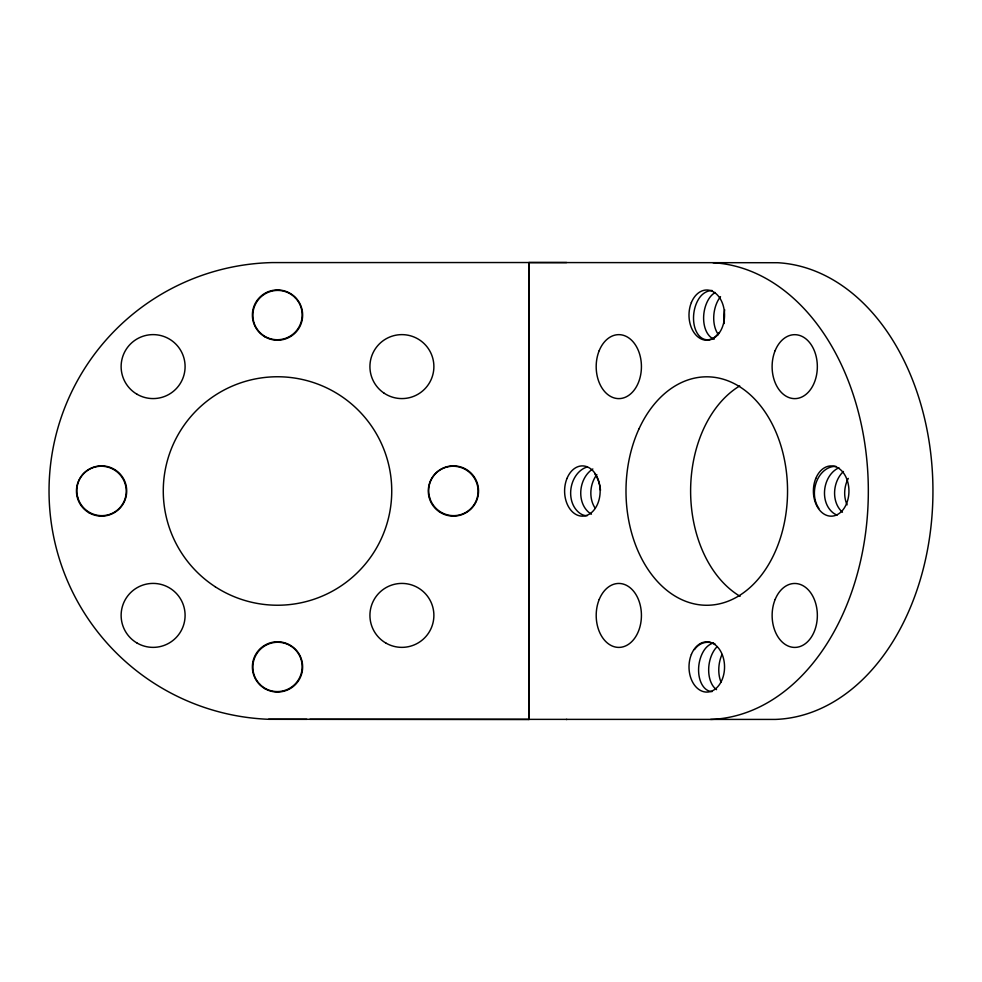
<?xml version="1.0" encoding="UTF-8"?>
<svg xmlns="http://www.w3.org/2000/svg" width="982" height="982" viewBox="0 0 982 982"><rect width="100%" height="100%" fill="white"/><g stroke="black" fill="none" stroke-linecap="round" stroke-linejoin="round"><path stroke-width="1.47" d="M528.795 719.475L528.868 262.55L777.695 262.722A228.475 161.551 90 0 1 932.937 492.792A228.475 161.551 90 0 1 775.24 719.425L309.882 719.315M529.224 262.538L529.089 719.45L268.577 719.29A228.475 228.475 0 0 1 49.039 489.245A228.475 228.475 0 0 1 272.088 262.587L566.651 262.525M268.577 719.29L306.826 719.315M566.221 719.462L566.945 719.462M713.079 262.734A228.475 161.551 90 0 1 868.321 492.804A228.475 161.551 90 0 1 710.612 719.438M740.084 596.32A114.231 80.782 90 0 1 690.616 491.282A114.231 80.782 90 0 1 739.716 385.926M591.434 514.187A24.845 15.602 82.5 0 1 585.223 508.406A24.845 19.174 -80.8 0 1 592.846 468.979M587.236 515.685A24.845 15.602 82.5 0 1 575.133 508.406A24.845 19.174 -80.8 0 1 571.966 484.016A24.845 19.174 -80.8 0 1 587.432 466.916M594.675 473.631A24.845 15.602 82.5 0 1 600.505 490.337M595.325 508.406A24.845 19.174 -80.8 0 1 596.847 474.613M716.529 689.646A24.845 15.602 -82.5 0 1 714.675 649.556A24.845 19.174 80.8 0 1 717.265 646.598M712.024 691.623A24.845 15.602 -82.5 0 1 699.11 676.156A24.845 15.602 -82.5 0 1 704.573 649.568A24.845 19.174 80.8 0 1 713.533 642.903M694.483 649.568A24.845 19.174 80.8 0 1 715.362 644.266M721.021 682.146A24.845 15.602 -82.5 0 1 722.003 654.466M837.13 515.096A24.845 15.602 82.5 0 1 828.968 508.43A24.845 19.174 -80.8 0 1 838.886 467.788M818.878 508.43A24.845 19.174 -80.8 0 1 816.729 481.131A24.845 19.174 -80.8 0 1 836.013 466.389M847.11 504.834A24.845 19.174 -80.8 0 1 848.288 478.394M843.452 471.483A24.845 19.174 -80.8 0 0 839.07 508.43A24.845 15.602 82.5 0 0 842.446 512.236M714.172 339.207A24.845 15.602 -82.5 0 1 703.824 322.108A24.845 15.602 -82.5 0 1 709.605 297.718A24.845 19.174 80.8 0 1 715.227 292.501M719.069 332.505A24.845 15.602 -82.5 0 1 696.901 332.628A24.845 15.602 -82.5 0 1 699.515 297.718A24.845 19.174 80.8 0 1 712.011 290.451M724.213 323.544A24.845 15.602 -82.5 0 1 724.691 309.809M718.419 334.666A24.845 15.602 -82.5 0 1 719.708 297.718A24.845 19.174 80.8 0 1 720.518 296.65M215.267 586.782A114.231 114.231 0 0 0 391.585 497.002A114.231 114.231 0 0 0 225.664 389.203A114.231 114.231 0 0 0 215.267 586.782M264.944 336.838A25.127 25.127 0 0 0 302.64 315.075A25.127 25.127 0 0 0 264.944 293.311A25.127 25.127 0 0 0 264.944 336.838M89.018 512.764A25.127 25.127 0 0 0 126.715 491A25.127 25.127 0 0 0 89.018 469.236A25.127 25.127 0 0 0 89.018 512.764M264.944 688.677A25.127 25.127 0 0 0 302.64 666.913A25.127 25.127 0 0 0 264.944 645.149A25.127 25.127 0 0 0 264.944 688.677M439.519 511.929A25.127 25.127 0 0 0 478.504 492.571A25.127 25.127 0 0 0 442.256 468.488A25.127 25.127 0 0 0 439.519 511.929M137.112 394.298A31.989 31.989 0 0 0 185.095 366.605A31.989 31.989 0 0 0 137.112 338.9A31.989 31.989 0 0 0 137.112 394.298M137.112 643.087A31.989 31.989 0 0 0 185.095 615.395A31.989 31.989 0 0 0 137.112 587.69A31.989 31.989 0 0 0 137.112 643.087M385.914 643.087A31.989 31.989 0 0 0 433.884 615.395A31.989 31.989 0 0 0 385.914 587.69A31.989 31.989 0 0 0 385.914 643.087M384.195 393.242A31.989 31.989 0 0 0 433.823 368.606A31.989 31.989 0 0 0 387.681 337.955A31.989 31.989 0 0 0 384.195 393.242M566.982 478.455A25.127 17.774 90 0 0 582.375 516.151A25.127 17.774 90 0 0 597.768 478.455A25.127 17.774 90 0 0 566.982 478.455M775.154 599.45A31.989 22.623 90 0 0 794.745 647.42A31.989 22.623 90 0 0 814.323 599.45A31.989 22.623 90 0 0 775.154 599.45M639.037 428.79A114.231 80.782 90 0 0 702.535 605.108A114.231 80.782 90 0 0 778.751 439.2A114.231 80.782 90 0 0 639.037 428.79M599.216 350.635A31.989 22.623 90 0 0 618.807 398.618A31.989 22.623 90 0 0 638.398 350.635A31.989 22.623 90 0 0 599.216 350.635M775.142 350.648A31.989 22.623 90 0 0 794.733 398.631A31.989 22.623 90 0 0 814.311 350.66A31.989 22.623 90 0 0 775.142 350.648M599.229 599.425A31.989 22.623 90 0 0 618.82 647.408A31.989 22.623 90 0 0 638.398 599.425A31.989 22.623 90 0 0 599.229 599.425M691.377 302.542A25.127 17.774 90 0 0 706.77 340.238A25.127 17.774 90 0 0 722.151 302.542A25.127 17.774 90 0 0 691.377 302.542M691.389 654.393A25.127 17.774 90 0 0 706.782 692.089A25.127 17.774 90 0 0 722.163 654.393A25.127 17.774 90 0 0 691.389 654.393M815.772 478.48A25.127 17.774 90 0 0 831.165 516.176A25.127 17.774 90 0 0 846.558 478.48A25.127 17.774 90 0 0 815.772 478.48M429.539 497.223A24.845 24.587 45 0 0 470.943 508.516A24.845 24.587 45 0 0 459.65 467.101A24.845 24.587 45 0 0 429.539 497.223M295.03 297.558A24.845 24.587 -45 0 0 260.12 297.681A24.845 24.587 -45 0 0 259.985 332.591A24.845 24.587 -45 0 0 294.895 332.468A24.845 24.587 -45 0 0 295.03 297.558M77.688 497.223A24.845 24.587 45 0 0 119.104 508.516A24.845 24.587 45 0 0 107.811 467.101A24.845 24.587 45 0 0 77.688 497.223M259.985 684.442A24.845 24.587 -45 0 0 294.895 684.307A24.845 24.587 -45 0 0 295.03 649.397A24.845 24.587 -45 0 0 260.12 649.532A24.845 24.587 -45 0 0 259.985 684.442"/></g></svg>
